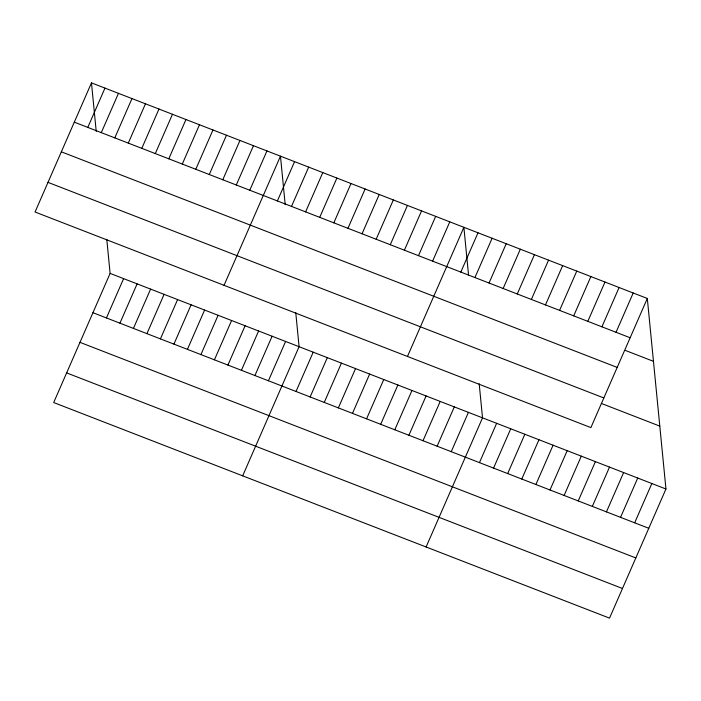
<?xml version="1.0" encoding="UTF-8"?>
<svg xmlns="http://www.w3.org/2000/svg" width="701" height="701" viewBox="0 0 701 701"><rect width="100%" height="100%" fill="white"/><g stroke="black" fill="none" stroke-linecap="round" stroke-linejoin="round"><path stroke-width="1.05" d="M91.472 82.867L35.05 212.009L590.89 427.601L647.312 298.46L91.472 82.867L96.221 131.367M87.8 127.407L104.975 88.098M101.294 132.647L118.469 93.338M114.798 137.878L131.972 98.569M128.301 143.118L145.466 103.809M141.795 148.349L158.969 109.041M155.298 153.589L172.464 114.281M106.771 239.26L110.11 273.399L53.688 402.54L609.528 618.133L665.95 488.991L647.312 298.46M168.792 158.82L185.967 119.512M106.438 317.939L123.604 278.63M182.295 164.06L199.47 124.752M119.932 323.179L137.107 283.87M195.789 169.291L212.964 129.983M133.435 328.41L150.601 289.101M209.292 174.531L226.467 135.223M146.93 333.65L164.104 294.341M222.787 179.763L239.961 140.454M160.433 338.881L177.598 299.572M236.29 185.003L253.464 145.694M173.927 344.121L191.101 304.812M249.784 190.234L266.958 150.925M187.43 349.352L204.604 310.044M224.04 285.316L280.461 156.165L285.202 204.666M200.924 354.592L218.099 315.284M277.394 200.942L294.569 161.642M214.427 359.823L231.602 320.515M291.511 206.418L308.677 167.11M227.921 365.063L245.096 325.755M305.618 211.886L322.793 172.586M241.424 370.294L258.599 330.995M319.726 217.363L336.901 178.054M254.927 375.534L272.093 336.226M333.834 222.839L351.008 183.531M268.422 380.766L285.596 341.466M347.95 228.307L365.116 188.998M242.669 475.848L299.09 346.697L295.752 312.567M362.058 233.784L379.232 194.475M296.032 391.473L313.207 352.174M376.165 239.251L393.34 199.943M310.14 396.95L327.314 357.641M390.273 244.728L407.447 205.419M324.248 402.427L341.422 363.118M404.389 250.196L421.555 210.896M338.364 407.894L355.53 368.586M418.497 255.672L435.671 216.364M352.472 413.371L369.646 374.062M432.605 261.149L449.779 221.84M366.579 418.839L383.754 379.53M407.465 356.459L463.887 227.308L468.54 274.915M380.687 424.315L397.861 385.007M460.829 272.093L477.994 232.785M394.803 429.783L411.969 390.483M474.936 277.561L492.111 238.252M408.911 435.26L426.085 395.951M489.044 283.038L506.218 243.729M423.018 440.727L440.193 401.428M503.152 288.505L520.326 249.197M437.126 446.204L454.301 406.895M517.268 293.982L534.434 254.673M451.242 451.681L468.408 412.372M531.376 299.45L548.55 260.15M426.103 546.99L482.525 417.84L479.186 383.71M545.483 304.926L562.658 265.618M479.458 462.625L496.632 423.316M559.591 310.403L576.765 271.094M493.565 468.093L510.74 428.784M573.707 315.871L590.873 276.562M507.682 473.569L524.847 434.261M587.815 321.347L604.989 282.039M521.789 479.037L538.964 439.737M601.922 326.815L619.097 287.506M535.897 484.514L553.071 445.205M616.03 332.292L633.205 292.983M550.005 489.99L567.179 450.682M564.121 495.458L581.287 456.149M578.229 500.935L595.403 461.626M592.336 506.402L609.511 467.094M606.444 511.879L623.618 472.57M620.56 517.347L637.726 478.038M634.668 522.823L651.842 483.515M74.297 122.167L630.146 337.759M625.248 350.386L653.463 361.33M61.346 151.819L617.187 367.412M48.001 182.365L603.841 397.958M601.344 403.443L659.799 426.112M110.11 273.399L665.95 488.991M92.935 312.707L648.775 528.291M79.984 342.351L635.825 557.943M66.639 372.897L622.479 588.49"/></g></svg>
